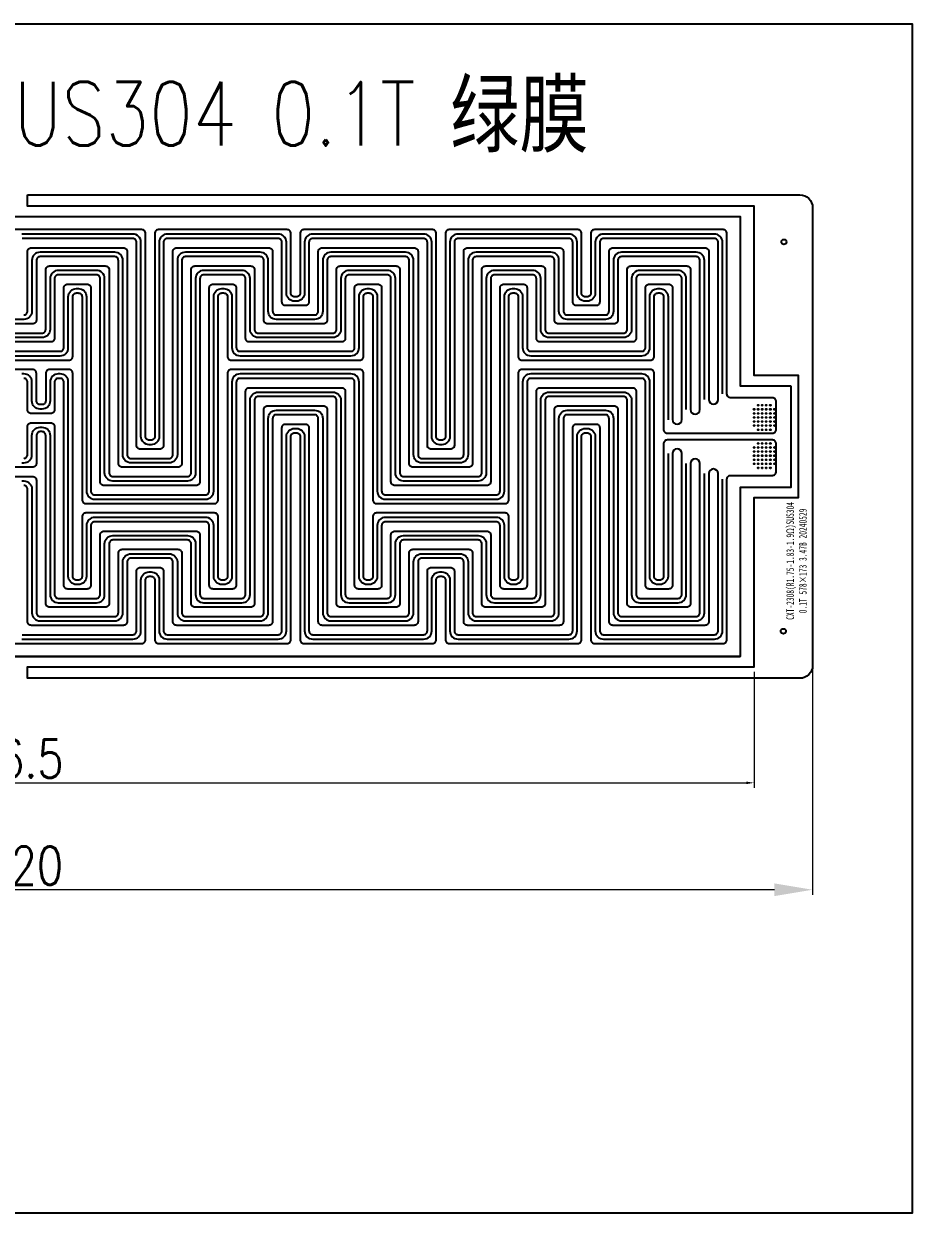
# Model space of a CAD drawing. Header units: millimetres. Extents: x 968 to 6118, y -423 to 1223.
# Drawn here: x 4945.1 to 5294.3, y -366.3 to 101.2 of the extents above; entities that cross this region are included whole.
import ezdxf

# ---------------------------------------------------------------- set-up
doc = ezdxf.new("R2010")
doc.units = ezdxf.units.MM
doc.header["$LTSCALE"] = 30
doc.header["$PDMODE"] = 3
doc.header["$PDSIZE"] = 0.3
doc.layers.get('0').update_dxf_attribs({"linetype": 'CONTINUOUS'})
doc.layers.get('Defpoints').update_dxf_attribs({"linetype": 'CONTINUOUS'})
for name, color, linetype in [('参照', 6, 'CONTINUOUS'), ('发热丝', 3, 'CONTINUOUS'), ('菲林', 30, 'CONTINUOUS')]:
    doc.layers.add(name, color=color, linetype=linetype)
doc.styles.get("Standard").update_dxf_attribs({"font": 'simplex.shx', "width": 0.8})
doc.dimstyles.new('YanXiu', dxfattribs={"dimscale": 2, "dimtxt": 2, "dimasz": 2.2, "dimexe": 0.66, "dimexo": 0.66, "dimgap": 0.66, "dimtad": 1, "dimtoh": 1, "dimdsep": 46, "dimtxsty": 'Standard', "dimcen": 0.5, "dimclrd": 1, "dimclre": 1, "dimclrt": 4, "dimazin": 2, "dimtfac": 1, "dimtmove": 0, "dimatfit": 3, "dimfxl": 1, "dimlwd": 5, "dimlwe": 5, "dimarcsym": 0})

# ---------------------------------------------------------------- blocks, each defined once
blk = doc.blocks.new('*D73')
at = {"layer": 'Defpoints', "color": 0}
for p in [(4635.12, -138.38), (5255.12, -138.38), (4635.12, -239.14)]:
    blk.add_point(p, dxfattribs=at)
at = {"layer": '参照', "color": 3, "lineweight": 5}
for p, q in [((4635.12, -140.36), (4635.12, -241.12)), ((5255.12, -140.36), (5255.12, -241.12)), ((5240.12, -239.14), (4650.12, -239.14))]:
    blk.add_line(p, q, dxfattribs=at)
at = {"layer": '参照', "color": 3}
for points in [[(4650.12, -236.64), (4650.12, -241.64), (4635.12, -239.14)], [(5240.12, -241.64), (5240.12, -236.64), (5255.12, -239.14)]]:
    blk.add_solid(points, dxfattribs=at)
at = {"layer": '参照', "color": 0, "insert": (4945.12, -229.66), "char_height": 15, "attachment_point": 5}
blk.add_mtext('620', dxfattribs=at)
blk = doc.blocks.new('*D75')
at = {"layer": 'Defpoints', "color": 0}
for p in [(4645.62, -151.53), (5232.12, -151.53), (5232.12, -197.12)]:
    blk.add_point(p, dxfattribs=at)
at = {"layer": '参照', "color": 3, "lineweight": 5}
for p, q in [((4645.62, -153.51), (4645.62, -199.1)), ((5232.12, -153.51), (5232.12, -199.1)), ((4648.62, -197.12), (5229.12, -197.12))]:
    blk.add_line(p, q, dxfattribs=at)
at = {"layer": '参照', "color": 3}
for points in [[(4648.62, -196.62), (4648.62, -197.62), (4645.62, -197.12)], [(5229.12, -197.62), (5229.12, -196.62), (5232.12, -197.12)]]:
    blk.add_solid(points, dxfattribs=at)
at = {"layer": '参照', "color": 0, "insert": (4937.62, -187.64), "char_height": 15, "attachment_point": 5}
blk.add_mtext('586.5', dxfattribs=at)

msp = doc.modelspace()

# ---------------------------------------------------------------- linework, layer by layer
msp.add_lwpolyline([(5246.622, -41.03), (5246.622, -81.03), (5226.622, -81.03), (5226.622, -147.53), (4648.622, -147.53), (5226.622, -147.53), (4648.622, -147.53), (4648.622, 25.47), (5226.622, 25.47), (5226.622, -41.03)], close=True)
at = {"layer": '参照'}
msp.add_lwpolyline([(4542.797, 101.197), (5294.27, 101.197), (5294.27, -366.265), (4542.797, -366.265)], close=True, dxfattribs=at)
for points in [[(5219.722, -44.28), (5219.722, 15.37, 0.4142136), (5216.522, 18.57), (5172.929, 18.57, 0.4142136), (5169.729, 15.37), (5169.729, -4.643, -0.4142136), (5166.529, -7.843), (5165.788, -7.843, -0.4142136), (5162.588, -4.643), (5162.588, 15.37, 0.4142136), (5159.388, 18.57), (5115.795, 18.57, 0.4142136), (5112.595, 15.37), (5112.595, -61.024, -0.4142136), (5109.395, -64.224), (5108.653, -64.224, -0.4142136), (5105.453, -61.024), (5105.453, 15.37, 0.4142136), (5102.253, 18.57), (5058.661, 18.57, 0.4142136), (5055.461, 15.37), (5055.461, -4.643, -0.4142136), (5052.261, -7.843), (5051.519, -7.843, -0.4142136), (5048.319, -4.643), (5048.319, 15.37, 0.4142136), (5045.119, 18.57), (5001.527, 18.57, 0.4142136), (4998.327, 15.37), (4998.327, -61.024, -0.4142136), (4995.127, -64.224), (4994.385, -64.224, -0.4142136), (4991.185, -61.024), (4991.185, 15.37, 0.4142136), (4987.985, 18.57), (4944.393, 18.57, 0.4142136)], [(5212.58, -46.453), (5212.58, 8.229, 0.4142136), (5209.38, 11.429), (5180.071, 11.429, 0.4142136), (5176.871, 8.229), (5176.871, -11.784, -0.4142136), (5173.671, -14.984), (5158.646, -14.984, -0.4142136), (5155.446, -11.784), (5155.446, 8.229, 0.4142136), (5152.246, 11.429), (5122.937, 11.429, 0.4142136), (5119.737, 8.229), (5119.737, -68.166, -0.4142136), (5116.537, -71.366), (5101.512, -71.366, -0.4142136), (5098.312, -68.166), (5098.312, 8.229, 0.4142136), (5095.112, 11.429), (5065.803, 11.429, 0.4142136), (5062.603, 8.229), (5062.603, -11.784, -0.4142136), (5059.403, -14.984), (5044.377, -14.984, -0.4142136), (5041.177, -11.784), (5041.177, 8.229, 0.4142136), (5037.977, 11.429), (5008.669, 11.429, 0.4142136), (5005.469, 8.229), (5005.469, -68.166, -0.4142136), (5002.269, -71.366), (4987.243, -71.366, -0.4142136), (4984.043, -68.166), (4984.043, 8.229, 0.4142136), (4980.843, 11.429), (4951.534, 11.429, 0.4142136), (4948.334, 8.229), (4948.334, -11.784, -0.4142136), (4945.134, -14.984), (4930.109, -14.984, -0.4142136)], [(5205.438, -50.439), (5205.438, 1.087, 0.4142136), (5202.238, 4.287), (5187.213, 4.287, 0.4142136), (5184.013, 1.087), (5184.013, -18.926, -0.4142136), (5180.813, -22.126), (5151.504, -22.126, -0.4142136), (5148.304, -18.926), (5148.304, 1.087, 0.4142136), (5145.104, 4.287), (5130.079, 4.287, 0.4142136), (5126.879, 1.087), (5126.879, -75.308, -0.4142136), (5123.679, -78.508), (5094.37, -78.508, -0.4142136), (5091.17, -75.308), (5091.17, 1.087, 0.4142136), (5087.97, 4.287), (5072.945, 4.287, 0.4142136), (5069.745, 1.087), (5069.745, -18.926, -0.4142136), (5066.545, -22.126), (5037.236, -22.126, -0.4142136), (5034.036, -18.926), (5034.036, 1.087, 0.4142136), (5030.836, 4.287), (5015.81, 4.287, 0.4142136), (5012.61, 1.087), (5012.61, -75.308, -0.4142136), (5009.41, -78.508), (4980.102, -78.508, -0.4142136), (4976.902, -75.308), (4976.902, 1.087, 0.4142136), (4973.702, 4.287), (4958.676, 4.287, 0.4142136), (4955.476, 1.087), (4955.476, -18.926, -0.4142136), (4952.276, -22.126), (4922.967, -22.126, -0.4142136)], [(4915.826, -29.268), (4959.418, -29.268, 0.4142136), (4962.618, -26.068), (4962.618, -6.055, -0.4142136), (4965.818, -2.855), (4966.56, -2.855, -0.4142136), (4969.76, -6.055), (4969.76, -82.449, 0.4142136), (4972.96, -85.649), (5016.552, -85.649, 0.4142136), (5019.752, -82.449), (5019.752, -6.055, -0.4142136), (5022.952, -2.855), (5023.694, -2.855, -0.4142136), (5026.894, -6.055), (5026.894, -26.068, 0.4142136), (5030.094, -29.268), (5073.686, -29.268, 0.4142136), (5076.886, -26.068), (5076.886, -6.055, -0.4142136), (5080.086, -2.855), (5080.828, -2.855, -0.4142136), (5084.028, -6.055), (5084.028, -82.449, 0.4142136), (5087.228, -85.649), (5130.821, -85.649, 0.4142136), (5134.021, -82.449), (5134.021, -6.055, -0.4142136), (5137.221, -2.855), (5137.962, -2.855, -0.4142136), (5141.162, -6.055), (5141.162, -26.068, 0.4142136), (5144.362, -29.268), (5187.955, -29.268, 0.4142136), (5191.155, -26.068), (5191.155, -6.055, -0.4142136), (5194.355, -2.855), (5195.096, -2.855, -0.4142136), (5198.296, -6.055), (5198.296, -54.425)], [(5198.296, -67.635), (5198.296, -116.004, -0.4142136), (5195.096, -119.204), (5194.355, -119.204, -0.4142136), (5191.155, -116.004), (5191.155, -39.61, 0.4142136), (5187.955, -36.41), (5144.362, -36.41, 0.4142136), (5141.162, -39.61), (5141.162, -116.004, -0.4142136), (5137.962, -119.204), (5137.221, -119.204, -0.4142136), (5134.021, -116.004), (5134.021, -95.991, 0.4142136), (5130.821, -92.791), (5087.228, -92.791, 0.4142136), (5084.028, -95.991), (5084.028, -116.004, -0.4142136), (5080.828, -119.204), (5080.086, -119.204, -0.4142136), (5076.886, -116.004), (5076.886, -39.61, 0.4142136), (5073.686, -36.41), (5030.094, -36.41, 0.4142136), (5026.894, -39.61), (5026.894, -116.004, -0.4142136), (5023.694, -119.204), (5022.952, -119.204, -0.4142136), (5019.752, -116.004), (5019.752, -95.991, 0.4142136), (5016.552, -92.791), (4972.96, -92.791, 0.4142136), (4969.76, -95.991), (4969.76, -116.004, -0.4142136), (4966.56, -119.204), (4965.818, -119.204, -0.4142136), (4962.618, -116.004), (4962.618, -39.61, 0.4142136), (4959.418, -36.41), (4958.676, -36.41, 0.4142136), (4955.476, -39.61), (4955.476, -47.025, -0.4142136), (4952.276, -50.225), (4951.534, -50.225, -0.4142136), (4948.334, -47.025), (4948.334, -39.61, 0.4142136), (4945.134, -36.41), (4944.393, -36.41, 0.4142136)], [(4944.393, -71.333), (4945.134, -71.333, 0.4142136), (4948.334, -68.133), (4948.334, -60.567, -0.4142136), (4951.534, -57.367), (4952.276, -57.367, -0.4142136), (4955.476, -60.567), (4955.476, -123.146, 0.4142136), (4958.676, -126.346), (4973.702, -126.346, 0.4142136), (4976.902, -123.146), (4976.902, -103.133, -0.4142136), (4980.102, -99.933), (5009.41, -99.933, -0.4142136), (5012.61, -103.133), (5012.61, -123.146, 0.4142136), (5015.81, -126.346), (5030.836, -126.346, 0.4142136), (5034.036, -123.146), (5034.036, -46.752, -0.4142136), (5037.236, -43.552), (5066.545, -43.552, -0.4142136), (5069.745, -46.752), (5069.745, -123.146, 0.4142136), (5072.945, -126.346), (5087.97, -126.346, 0.4142136), (5091.17, -123.146), (5091.17, -103.133, -0.4142136), (5094.37, -99.933), (5123.679, -99.933, -0.4142136), (5126.879, -103.133), (5126.879, -123.146, 0.4142136), (5130.079, -126.346), (5145.104, -126.346, 0.4142136), (5148.304, -123.146), (5148.304, -46.752, -0.4142136), (5151.504, -43.552), (5180.813, -43.552, -0.4142136), (5184.013, -46.752), (5184.013, -123.146, 0.4142136), (5187.213, -126.346), (5202.238, -126.346, 0.4142136), (5205.438, -123.146), (5205.438, -71.62)], [(4944.393, -78.475), (4945.134, -78.475, -0.4142136), (4948.334, -81.675), (4948.334, -130.288, 0.4142136), (4951.534, -133.488), (4980.843, -133.488, 0.4142136), (4984.043, -130.288), (4984.043, -110.275, -0.4142136), (4987.243, -107.075), (5002.269, -107.075, -0.4142136), (5005.469, -110.275), (5005.469, -130.288, 0.4142136), (5008.669, -133.488), (5037.977, -133.488, 0.4142136), (5041.177, -130.288), (5041.177, -53.893, -0.4142136), (5044.377, -50.693), (5059.403, -50.693, -0.4142136), (5062.603, -53.893), (5062.603, -130.288, 0.4142136), (5065.803, -133.488), (5095.112, -133.488, 0.4142136), (5098.312, -130.288), (5098.312, -110.275, -0.4142136), (5101.512, -107.075), (5116.537, -107.075, -0.4142136), (5119.737, -110.275), (5119.737, -130.288, 0.4142136), (5122.937, -133.488), (5152.246, -133.488, 0.4142136), (5155.446, -130.288), (5155.446, -53.893, -0.4142136), (5158.646, -50.693), (5173.671, -50.693, -0.4142136), (5176.871, -53.893), (5176.871, -130.288, 0.4142136), (5180.071, -133.488), (5209.38, -133.488, 0.4142136), (5212.58, -130.288), (5212.58, -75.606)], [(4944.393, -140.63), (4987.985, -140.63, 0.4142136), (4991.185, -137.43), (4991.185, -117.417, -0.4142136), (4994.385, -114.217), (4995.127, -114.217, -0.4142136), (4998.327, -117.417), (4998.327, -137.43, 0.4142136), (5001.527, -140.63), (5045.119, -140.63, 0.4142136), (5048.319, -137.43), (5048.319, -61.035, -0.4142136), (5051.519, -57.835), (5052.261, -57.835, -0.4142136), (5055.461, -61.035), (5055.461, -137.43, 0.4142136), (5058.661, -140.63), (5102.253, -140.63, 0.4142136), (5105.453, -137.43), (5105.453, -117.417, -0.4142136), (5108.653, -114.217), (5109.395, -114.217, -0.4142136), (5112.595, -117.417), (5112.595, -137.43, 0.4142136), (5115.795, -140.63), (5159.388, -140.63, 0.4142136), (5162.588, -137.43), (5162.588, -61.035, -0.4142136), (5165.788, -57.835), (5166.529, -57.835, -0.4142136), (5169.729, -61.035), (5169.729, -137.43, 0.4142136), (5172.929, -140.63), (5216.522, -140.63, 0.4142136), (5219.722, -137.43), (5219.722, -77.78)]]:
    msp.add_lwpolyline(points, format="xyb", dxfattribs=at)
at = {"layer": '发热丝'}
for points in [[(4912.389, -31.005), (4962.855, -31.005, 0.4142136), (4964.355, -29.505), (4964.355, -6.092, -0.4142136), (4965.855, -4.592), (4966.523, -4.592, -0.4142136), (4968.023, -6.092), (4968.023, -85.886, 0.4142136), (4969.523, -87.386), (5019.989, -87.386, 0.4142136), (5021.489, -85.886), (5021.489, -6.092, -0.4142136), (5022.989, -4.592), (5023.657, -4.592, -0.4142136), (5025.157, -6.092), (5025.157, -29.505, 0.4142136), (5026.657, -31.005), (5077.123, -31.005, 0.4142136), (5078.623, -29.505), (5078.623, -6.092, -0.4142136), (5080.123, -4.592), (5080.791, -4.592, -0.4142136), (5082.291, -6.092), (5082.291, -85.886, 0.4142136), (5083.791, -87.386), (5134.258, -87.386, 0.4142136), (5135.758, -85.886), (5135.758, -6.092, -0.4142136), (5137.258, -4.592), (5137.925, -4.592, -0.4142136), (5139.425, -6.092), (5139.425, -29.505, 0.4142136), (5140.925, -31.005), (5191.392, -31.005, 0.4142136), (5192.892, -29.505), (5192.892, -6.092, -0.4142136), (5194.392, -4.592), (5195.059, -4.592, -0.4142136), (5196.559, -6.092), (5196.559, -58.18, 0.4142136), (5198.059, -59.68), (5239.322, -59.68, 0.4142136), (5240.822, -58.18), (5240.822, -47.28, 0.4142136), (5239.322, -45.78), (5222.959, -45.78, -0.4142136), (5221.459, -44.28), (5221.459, 18.807, 0.4142136), (5219.959, 20.307), (5169.492, 20.307, 0.4142136), (5167.992, 18.807), (5167.992, -4.606, -0.4142136), (5166.492, -6.106), (5165.825, -6.106, -0.4142136), (5164.325, -4.606), (5164.325, 18.807, 0.4142136), (5162.825, 20.307), (5112.358, 20.307, 0.4142136), (5110.858, 18.807), (5110.858, -60.987, -0.4142136), (5109.358, -62.487), (5108.69, -62.487, -0.4142136), (5107.19, -60.987), (5107.19, 18.807, 0.4142136), (5105.69, 20.307), (5055.224, 20.307, 0.4142136), (5053.724, 18.807), (5053.724, -4.606, -0.4142136), (5052.224, -6.106), (5051.556, -6.106, -0.4142136), (5050.056, -4.606), (5050.056, 18.807, 0.4142136), (5048.556, 20.307), (4998.09, 20.307, 0.4142136), (4996.59, 18.807), (4996.59, -60.987, -0.4142136), (4995.09, -62.487), (4994.422, -62.487, -0.4142136), (4992.922, -60.987), (4992.922, 18.807, 0.4142136), (4991.422, 20.307), (4940.956, 20.307, 0.4142136)], [(4945.097, -13.247, 0.4142136), (4946.597, -11.747), (4946.597, 11.666, -0.4142136), (4948.097, 13.166), (4984.28, 13.166, -0.4142136), (4985.78, 11.666), (4985.78, -68.129, 0.4142136), (4987.28, -69.629), (5002.232, -69.629, 0.4142136), (5003.732, -68.129), (5003.732, 11.666, -0.4142136), (5005.232, 13.166), (5041.414, 13.166, -0.4142136), (5042.914, 11.666), (5042.914, -11.747, 0.4142136), (5044.414, -13.247), (5059.366, -13.247, 0.4142136), (5060.866, -11.747), (5060.866, 11.666, -0.4142136), (5062.366, 13.166), (5098.549, 13.166, -0.4142136), (5100.049, 11.666), (5100.049, -68.129, 0.4142136), (5101.549, -69.629), (5116.5, -69.629, 0.4142136), (5118, -68.129), (5118, 11.666, -0.4142136), (5119.5, 13.166), (5155.683, 13.166, -0.4142136), (5157.183, 11.666), (5157.183, -11.747, 0.4142136), (5158.683, -13.247), (5173.634, -13.247, 0.4142136), (5175.134, -11.747), (5175.134, 11.666, -0.4142136), (5176.634, 13.166), (5212.817, 13.166, -0.4142136), (5214.317, 11.666), (5214.317, -46.448, 1), (5217.985, -46.448), (5217.985, 15.333, 0.4142136), (5216.485, 16.833), (5172.966, 16.833, 0.4142136), (5171.466, 15.333), (5171.466, -8.08, -0.4142136), (5169.966, -9.58), (5162.351, -9.58, -0.4142136), (5160.851, -8.08), (5160.851, 15.333, 0.4142136), (5159.351, 16.833), (5115.832, 16.833, 0.4142136), (5114.332, 15.333), (5114.332, -64.461, -0.4142136), (5112.832, -65.961), (5105.216, -65.961, -0.4142136), (5103.716, -64.461), (5103.716, 15.333, 0.4142136), (5102.216, 16.833), (5058.698, 16.833, 0.4142136), (5057.198, 15.333), (5057.198, -8.08, -0.4142136), (5055.698, -9.58), (5048.082, -9.58, -0.4142136), (5046.582, -8.08), (5046.582, 15.333, 0.4142136), (5045.082, 16.833), (5001.564, 16.833, 0.4142136), (5000.064, 15.333), (5000.064, -64.461, -0.4142136), (4998.564, -65.961), (4990.948, -65.961, -0.4142136), (4989.448, -64.461), (4989.448, 15.333, 0.4142136), (4987.948, 16.833), (4944.43, 16.833, 0.4142136)], [(4923.004, -20.389), (4952.239, -20.389, 0.4142136), (4953.739, -18.889), (4953.739, 4.524, -0.4142136), (4955.239, 6.024), (4977.139, 6.024, -0.4142136), (4978.639, 4.524), (4978.639, -75.271, 0.4142136), (4980.139, -76.771), (5009.373, -76.771, 0.4142136), (5010.873, -75.271), (5010.873, 4.524, -0.4142136), (5012.373, 6.024), (5034.273, 6.024, -0.4142136), (5035.773, 4.524), (5035.773, -18.889, 0.4142136), (5037.273, -20.389), (5066.508, -20.389, 0.4142136), (5068.008, -18.889), (5068.008, 4.524, -0.4142136), (5069.508, 6.024), (5091.407, 6.024, -0.4142136), (5092.907, 4.524), (5092.907, -75.271, 0.4142136), (5094.407, -76.771), (5123.642, -76.771, 0.4142136), (5125.142, -75.271), (5125.142, 4.524, -0.4142136), (5126.642, 6.024), (5148.541, 6.024, -0.4142136), (5150.041, 4.524), (5150.041, -18.889, 0.4142136), (5151.541, -20.389), (5180.776, -20.389, 0.4142136), (5182.276, -18.889), (5182.276, 4.524, -0.4142136), (5183.776, 6.024), (5205.675, 6.024, -0.4142136), (5207.175, 4.524), (5207.175, -50.435, 1), (5210.843, -50.435), (5210.843, 8.192, 0.4142136), (5209.343, 9.692), (5180.108, 9.692, 0.4142136), (5178.608, 8.192), (5178.608, -15.221, -0.4142136), (5177.108, -16.721), (5155.209, -16.721, -0.4142136), (5153.709, -15.221), (5153.709, 8.192, 0.4142136), (5152.209, 9.692), (5122.974, 9.692, 0.4142136), (5121.474, 8.192), (5121.474, -71.603, -0.4142136), (5119.974, -73.103), (5098.075, -73.103, -0.4142136), (5096.575, -71.603), (5096.575, 8.192, 0.4142136), (5095.075, 9.692), (5065.84, 9.692, 0.4142136), (5064.34, 8.192), (5064.34, -15.221, -0.4142136), (5062.84, -16.721), (5040.94, -16.721, -0.4142136), (5039.44, -15.221), (5039.44, 8.192, 0.4142136), (5037.94, 9.692), (5008.706, 9.692, 0.4142136), (5007.206, 8.192), (5007.206, -71.603, -0.4142136), (5005.706, -73.103), (4983.806, -73.103, -0.4142136), (4982.306, -71.603), (4982.306, 8.192, 0.4142136), (4980.806, 9.692), (4951.571, 9.692, 0.4142136), (4950.071, 8.192), (4950.071, -15.221, -0.4142136), (4948.571, -16.721), (4926.672, -16.721, -0.4142136)], [(4915.863, -27.531), (4959.381, -27.531, 0.4142136), (4960.881, -26.031), (4960.881, -2.618, -0.4142136), (4962.381, -1.118), (4969.997, -1.118, -0.4142136), (4971.497, -2.618), (4971.497, -82.412, 0.4142136), (4972.997, -83.912), (5016.515, -83.912, 0.4142136), (5018.015, -82.412), (5018.015, -2.618, -0.4142136), (5019.515, -1.118), (5027.131, -1.118, -0.4142136), (5028.631, -2.618), (5028.631, -26.031, 0.4142136), (5030.131, -27.531), (5073.649, -27.531, 0.4142136), (5075.149, -26.031), (5075.149, -2.618, -0.4142136), (5076.649, -1.118), (5084.265, -1.118, -0.4142136), (5085.765, -2.618), (5085.765, -82.412, 0.4142136), (5087.265, -83.912), (5130.784, -83.912, 0.4142136), (5132.284, -82.412), (5132.284, -2.618, -0.4142136), (5133.784, -1.118), (5141.399, -1.118, -0.4142136), (5142.899, -2.618), (5142.899, -26.031, 0.4142136), (5144.399, -27.531), (5187.918, -27.531, 0.4142136), (5189.418, -26.031), (5189.418, -2.618, -0.4142136), (5190.918, -1.118), (5198.533, -1.118, -0.4142136), (5200.033, -2.618), (5200.033, -54.342, 1), (5203.701, -54.342), (5203.701, 1.05, 0.4142136), (5202.201, 2.55), (5187.25, 2.55, 0.4142136), (5185.75, 1.05), (5185.75, -22.363, -0.4142136), (5184.25, -23.863), (5148.067, -23.863, -0.4142136), (5146.567, -22.363), (5146.567, 1.05, 0.4142136), (5145.067, 2.55), (5130.116, 2.55, 0.4142136), (5128.616, 1.05), (5128.616, -78.745, -0.4142136), (5127.116, -80.245), (5090.933, -80.245, -0.4142136), (5089.433, -78.745), (5089.433, 1.05, 0.4142136), (5087.933, 2.55), (5072.982, 2.55, 0.4142136), (5071.482, 1.05), (5071.482, -22.363, -0.4142136), (5069.982, -23.863), (5033.799, -23.863, -0.4142136), (5032.299, -22.363), (5032.299, 1.05, 0.4142136), (5030.799, 2.55), (5015.847, 2.55, 0.4142136), (5014.347, 1.05), (5014.347, -78.745, -0.4142136), (5012.847, -80.245), (4976.665, -80.245, -0.4142136), (4975.165, -78.745), (4975.165, 1.05, 0.4142136), (4973.665, 2.55), (4958.713, 2.55, 0.4142136), (4957.213, 1.05), (4957.213, -22.363, -0.4142136), (4955.713, -23.863), (4919.53, -23.863, -0.4142136)], [(4940.956, -142.367), (4991.422, -142.367, 0.4142136), (4992.922, -140.867), (4992.922, -117.454, -0.4142136), (4994.422, -115.954), (4995.09, -115.954, -0.4142136), (4996.59, -117.454), (4996.59, -140.867, 0.4142136), (4998.09, -142.367), (5048.556, -142.367, 0.4142136), (5050.056, -140.867), (5050.056, -61.072, -0.4142136), (5051.556, -59.572), (5052.224, -59.572, -0.4142136), (5053.724, -61.072), (5053.724, -140.867, 0.4142136), (5055.224, -142.367), (5105.69, -142.367, 0.4142136), (5107.19, -140.867), (5107.19, -117.454, -0.4142136), (5108.69, -115.954), (5109.358, -115.954, -0.4142136), (5110.858, -117.454), (5110.858, -140.867, 0.4142136), (5112.358, -142.367), (5162.825, -142.367, 0.4142136), (5164.325, -140.867), (5164.325, -61.072, -0.4142136), (5165.825, -59.572), (5166.492, -59.572, -0.4142136), (5167.992, -61.072), (5167.992, -140.867, 0.4142136), (5169.492, -142.367), (5219.959, -142.367, 0.4142136), (5221.459, -140.867), (5221.459, -77.78, -0.4142136), (5222.959, -76.28), (5239.322, -76.28, 0.4142136), (5240.822, -74.78), (5240.822, -63.88, 0.4142136), (5239.322, -62.38), (5198.059, -62.38, 0.4142136), (5196.559, -63.88), (5196.559, -115.967, -0.4142136), (5195.059, -117.467), (5194.392, -117.467, -0.4142136), (5192.892, -115.967), (5192.892, -36.173, 0.4142136), (5191.392, -34.673), (5140.925, -34.673, 0.4142136), (5139.425, -36.173), (5139.425, -115.967, -0.4142136), (5137.925, -117.467), (5137.258, -117.467, -0.4142136), (5135.758, -115.967), (5135.758, -92.554, 0.4142136), (5134.258, -91.054), (5083.791, -91.054, 0.4142136), (5082.291, -92.554), (5082.291, -115.967, -0.4142136), (5080.791, -117.467), (5080.123, -117.467, -0.4142136), (5078.623, -115.967), (5078.623, -36.173, 0.4142136), (5077.123, -34.673), (5026.657, -34.673, 0.4142136), (5025.157, -36.173), (5025.157, -115.967, -0.4142136), (5023.657, -117.467), (5022.989, -117.467, -0.4142136), (5021.489, -115.967), (5021.489, -92.554, 0.4142136), (5019.989, -91.054), (4969.523, -91.054, 0.4142136), (4968.023, -92.554), (4968.023, -115.967, -0.4142136), (4966.523, -117.467), (4965.855, -117.467, -0.4142136), (4964.355, -115.967), (4964.355, -36.173, 0.4142136), (4962.855, -34.673), (4955.239, -34.673, 0.4142136), (4953.739, -36.173), (4953.739, -46.988, -0.4142136), (4952.239, -48.488), (4951.571, -48.488, -0.4142136), (4950.071, -46.988), (4950.071, -36.173, 0.4142136), (4948.571, -34.673), (4940.956, -34.673, 0.4142136)], [(4945.097, -69.596, 0.4142136), (4946.597, -68.096), (4946.597, -57.13, -0.4142136), (4948.097, -55.63), (4955.713, -55.63, -0.4142136), (4957.213, -57.13), (4957.213, -123.109, 0.4142136), (4958.713, -124.609), (4973.665, -124.609, 0.4142136), (4975.165, -123.109), (4975.165, -99.696, -0.4142136), (4976.665, -98.196), (5012.847, -98.196, -0.4142136), (5014.347, -99.696), (5014.347, -123.109, 0.4142136), (5015.847, -124.609), (5030.799, -124.609, 0.4142136), (5032.299, -123.109), (5032.299, -43.315, -0.4142136), (5033.799, -41.815), (5069.982, -41.815, -0.4142136), (5071.482, -43.315), (5071.482, -123.109, 0.4142136), (5072.982, -124.609), (5087.933, -124.609, 0.4142136), (5089.433, -123.109), (5089.433, -99.696, -0.4142136), (5090.933, -98.196), (5127.116, -98.196, -0.4142136), (5128.616, -99.696), (5128.616, -123.109, 0.4142136), (5130.116, -124.609), (5145.067, -124.609, 0.4142136), (5146.567, -123.109), (5146.567, -43.315, -0.4142136), (5148.067, -41.815), (5184.25, -41.815, -0.4142136), (5185.75, -43.315), (5185.75, -123.109, 0.4142136), (5187.25, -124.609), (5202.201, -124.609, 0.4142136), (5203.701, -123.109), (5203.701, -67.717, 1), (5200.033, -67.717), (5200.033, -119.441, -0.4142136), (5198.533, -120.941), (5190.918, -120.941, -0.4142136), (5189.418, -119.441), (5189.418, -39.647, 0.4142136), (5187.918, -38.147), (5144.399, -38.147, 0.4142136), (5142.899, -39.647), (5142.899, -119.441, -0.4142136), (5141.399, -120.941), (5133.784, -120.941, -0.4142136), (5132.284, -119.441), (5132.284, -96.028, 0.4142136), (5130.784, -94.528), (5087.265, -94.528, 0.4142136), (5085.765, -96.028), (5085.765, -119.441, -0.4142136), (5084.265, -120.941), (5076.649, -120.941, -0.4142136), (5075.149, -119.441), (5075.149, -39.647, 0.4142136), (5073.649, -38.147), (5030.131, -38.147, 0.4142136), (5028.631, -39.647), (5028.631, -119.441, -0.4142136), (5027.131, -120.941), (5019.515, -120.941, -0.4142136), (5018.015, -119.441), (5018.015, -96.028, 0.4142136), (5016.515, -94.528), (4972.997, -94.528, 0.4142136), (4971.497, -96.028), (4971.497, -119.441, -0.4142136), (4969.997, -120.941), (4962.381, -120.941, -0.4142136), (4960.881, -119.441), (4960.881, -39.647, 0.4142136), (4959.381, -38.147), (4958.713, -38.147, 0.4142136), (4957.213, -39.647), (4957.213, -50.462, -0.4142136), (4955.713, -51.962), (4948.097, -51.962, -0.4142136), (4946.597, -50.462), (4946.597, -39.647, 0.4142136), (4945.097, -38.147)], [(4940.956, -76.738), (4948.571, -76.738, -0.4142136), (4950.071, -78.238), (4950.071, -130.251, 0.4142136), (4951.571, -131.751), (4980.806, -131.751, 0.4142136), (4982.306, -130.251), (4982.306, -106.838, -0.4142136), (4983.806, -105.338), (5005.706, -105.338, -0.4142136), (5007.206, -106.838), (5007.206, -130.251, 0.4142136), (5008.706, -131.751), (5037.94, -131.751, 0.4142136), (5039.44, -130.251), (5039.44, -50.456, -0.4142136), (5040.94, -48.956), (5062.84, -48.956, -0.4142136), (5064.34, -50.456), (5064.34, -130.251, 0.4142136), (5065.84, -131.751), (5095.075, -131.751, 0.4142136), (5096.575, -130.251), (5096.575, -106.838, -0.4142136), (5098.075, -105.338), (5119.974, -105.338, -0.4142136), (5121.474, -106.838), (5121.474, -130.251, 0.4142136), (5122.974, -131.751), (5152.209, -131.751, 0.4142136), (5153.709, -130.251), (5153.709, -50.456, -0.4142136), (5155.209, -48.956), (5177.108, -48.956, -0.4142136), (5178.608, -50.456), (5178.608, -130.251, 0.4142136), (5180.108, -131.751), (5209.343, -131.751, 0.4142136), (5210.843, -130.251), (5210.843, -71.624, 1), (5207.175, -71.624), (5207.175, -126.583, -0.4142136), (5205.675, -128.083), (5183.776, -128.083, -0.4142136), (5182.276, -126.583), (5182.276, -46.789, 0.4142136), (5180.776, -45.289), (5151.541, -45.289, 0.4142136), (5150.041, -46.789), (5150.041, -126.583, -0.4142136), (5148.541, -128.083), (5126.642, -128.083, -0.4142136), (5125.142, -126.583), (5125.142, -103.17, 0.4142136), (5123.642, -101.67), (5094.407, -101.67, 0.4142136), (5092.907, -103.17), (5092.907, -126.583, -0.4142136), (5091.407, -128.083), (5069.508, -128.083, -0.4142136), (5068.008, -126.583), (5068.008, -46.789, 0.4142136), (5066.508, -45.289), (5037.273, -45.289, 0.4142136), (5035.773, -46.789), (5035.773, -126.583, -0.4142136), (5034.273, -128.083), (5012.373, -128.083, -0.4142136), (5010.873, -126.583), (5010.873, -103.17, 0.4142136), (5009.373, -101.67), (4980.139, -101.67, 0.4142136), (4978.639, -103.17), (4978.639, -126.583, -0.4142136), (4977.139, -128.083), (4955.239, -128.083, -0.4142136), (4953.739, -126.583), (4953.739, -60.604, 0.4142136), (4952.239, -59.104), (4951.571, -59.104, 0.4142136), (4950.071, -60.604), (4950.071, -71.57, -0.4142136), (4948.571, -73.07), (4940.956, -73.07, -0.4142136)], [(4944.43, -138.893), (4987.948, -138.893, 0.4142136), (4989.448, -137.393), (4989.448, -113.98, -0.4142136), (4990.948, -112.48), (4998.564, -112.48, -0.4142136), (5000.064, -113.98), (5000.064, -137.393, 0.4142136), (5001.564, -138.893), (5045.082, -138.893, 0.4142136), (5046.582, -137.393), (5046.582, -57.598, -0.4142136), (5048.082, -56.098), (5055.698, -56.098, -0.4142136), (5057.198, -57.598), (5057.198, -137.393, 0.4142136), (5058.698, -138.893), (5102.216, -138.893, 0.4142136), (5103.716, -137.393), (5103.716, -113.98, -0.4142136), (5105.216, -112.48), (5112.832, -112.48, -0.4142136), (5114.332, -113.98), (5114.332, -137.393, 0.4142136), (5115.832, -138.893), (5159.351, -138.893, 0.4142136), (5160.851, -137.393), (5160.851, -57.598, -0.4142136), (5162.351, -56.098), (5169.966, -56.098, -0.4142136), (5171.466, -57.598), (5171.466, -137.393, 0.4142136), (5172.966, -138.893), (5216.485, -138.893, 0.4142136), (5217.985, -137.393), (5217.985, -75.611, 1), (5214.317, -75.611), (5214.317, -133.725, -0.4142136), (5212.817, -135.225), (5176.634, -135.225, -0.4142136), (5175.134, -133.725), (5175.134, -53.93, 0.4142136), (5173.634, -52.43), (5158.683, -52.43, 0.4142136), (5157.183, -53.93), (5157.183, -133.725, -0.4142136), (5155.683, -135.225), (5119.5, -135.225, -0.4142136), (5118, -133.725), (5118, -110.312, 0.4142136), (5116.5, -108.812), (5101.549, -108.812, 0.4142136), (5100.049, -110.312), (5100.049, -133.725, -0.4142136), (5098.549, -135.225), (5062.366, -135.225, -0.4142136), (5060.866, -133.725), (5060.866, -53.93, 0.4142136), (5059.366, -52.43), (5044.414, -52.43, 0.4142136), (5042.914, -53.93), (5042.914, -133.725, -0.4142136), (5041.414, -135.225), (5005.232, -135.225, -0.4142136), (5003.732, -133.725), (5003.732, -110.312, 0.4142136), (5002.232, -108.812), (4987.28, -108.812, 0.4142136), (4985.78, -110.312), (4985.78, -133.725, -0.4142136), (4984.28, -135.225), (4948.097, -135.225, -0.4142136), (4946.597, -133.725), (4946.597, -81.712, 0.4142136), (4945.097, -80.212)]]:
    msp.add_lwpolyline(points, format="xyb", dxfattribs=at)
for centre in [(5232.122, -50.33), (5233.722, -48.73), (5233.722, -50.33), (5235.322, -48.73), (5235.322, -50.33), (5236.922, -48.73), (5236.922, -50.33), (5238.522, -48.73), (5238.522, -50.33), (5240.122, -50.33), (5232.122, -51.93), (5232.122, -51.93), (5232.122, -53.53), (5232.122, -55.13), (5233.722, -51.93), (5233.722, -51.93), (5233.722, -53.53), (5233.722, -55.13), (5235.322, -51.93), (5235.322, -51.93), (5235.322, -53.53), (5235.322, -55.13), (5236.922, -51.93), (5236.922, -51.93), (5236.922, -53.53), (5236.922, -55.13), (5238.522, -51.93), (5238.522, -51.93), (5238.522, -53.53), (5238.522, -55.13), (5240.122, -51.93), (5240.122, -51.93), (5240.122, -53.53), (5240.122, -55.13), (5232.122, -56.73), (5233.722, -56.73), (5233.722, -58.33), (5235.322, -56.73), (5235.322, -58.33), (5236.922, -56.73), (5236.922, -58.33), (5238.522, -56.73), (5238.522, -58.33), (5240.122, -56.73), (5232.122, -65.33), (5233.722, -63.73), (5233.722, -65.33), (5235.322, -63.73), (5235.322, -65.33), (5236.922, -63.73), (5236.922, -65.33), (5238.522, -63.73), (5238.522, -65.33), (5240.122, -65.33), (5232.122, -66.93), (5232.122, -68.53), (5232.122, -70.13), (5232.122, -70.13), (5233.722, -66.93), (5233.722, -68.53), (5233.722, -70.13), (5233.722, -70.13), (5235.322, -66.93), (5235.322, -68.53), (5235.322, -70.13), (5235.322, -70.13), (5236.922, -66.93), (5236.922, -68.53), (5236.922, -70.13), (5236.922, -70.13), (5238.522, -66.93), (5238.522, -68.53), (5238.522, -70.13), (5238.522, -70.13), (5240.122, -66.93), (5240.122, -68.53), (5240.122, -70.13), (5240.122, -70.13), (5232.122, -71.73), (5233.722, -71.73), (5233.722, -73.33), (5235.322, -71.73), (5235.322, -73.33), (5236.922, -71.73), (5236.922, -73.33), (5238.522, -71.73), (5238.522, -73.33), (5240.122, -71.73)]:
    msp.add_circle(centre, 0.2, dxfattribs=at)
at = {"layer": '菲林'}
msp.add_lwpolyline([(4946.622, 33.97), (5250.122, 33.97, -0.4142136), (5255.122, 28.97), (5255.122, -151.03, -0.4142136), (5250.122, -156.03), (4946.622, -156.03), (4946.622, -151.53), (5226.622, -151.53), (5232.122, -151.53), (5232.122, -85.03), (5249.622, -85.03), (5249.622, -37.03), (5232.122, -37.03), (5232.122, 29.47), (4946.622, 29.47)], format="xyb", close=True, dxfattribs=at)
for centre in [(5243.872, 15.47), (5243.622, -137.53)]:
    msp.add_circle(centre, 1, dxfattribs=at)

# ---------------------------------------------------------------- texts
at = {"insert": (4675.222, 78.339), "char_height": 25, "attachment_point": 1}
msp.add_mtext_dynamic_manual_height_columns('CXT-2308 {\\f宋体|b0|i0|c134|p2;菲林图 }SUS304 0.1T {\\f宋体|b0|i0|c134|p2;绿膜}', width=647.97387, gutter_width=12.5, heights=[32.961], dxfattribs=at)
at = {"layer": '发热丝', "insert": (5244.791, -213.143), "char_height": 1.8, "attachment_point": 1, "rotation": 90}
msp.add_mtext_dynamic_manual_height_columns('\\pxqc;{\\fSimHei|b0|i0|c134|p49;\\H1.666667x;\\W0.6;CXT-2308(R1.75-1.83-1.9Ω)SUS304 \\P0.1T 578×173 3.47B 20240529}', width=206.47039, gutter_width=4.536, heights=[96.915], dxfattribs=at)

# ---------------------------------------------------------------- dimensions: what is measured, and where the dimension line sits
at = {"layer": '参照'}
for base, p1, p2, override, picture, middle in [((4635.122, -239.14), (5255.122, -138.376), (4635.122, -138.376), {"dimscale": 3, "dimtxt": 5, "dimasz": 5, "dimclrd": 3, "dimclre": 3, "dimclrt": 0}, '*D73', (4945.122, -239.14)), ((5232.122, -197.119), (4645.622, -151.53), (5232.122, -151.53), {"dimscale": 3, "dimtxt": 5, "dimasz": 1, "dimclrd": 3, "dimclre": 3, "dimclrt": 0}, '*D75', (4937.622, -197.119))]:
    dim = msp.add_linear_dim(base=base, p1=p1, p2=p2, dimstyle='YanXiu', override=override, dxfattribs=at)
    dim.commit()
    dim.dimension.update_dxf_attribs({"geometry": picture, "text_midpoint": middle, "dimtype": 160})

doc.saveas('drawing.dxf')
